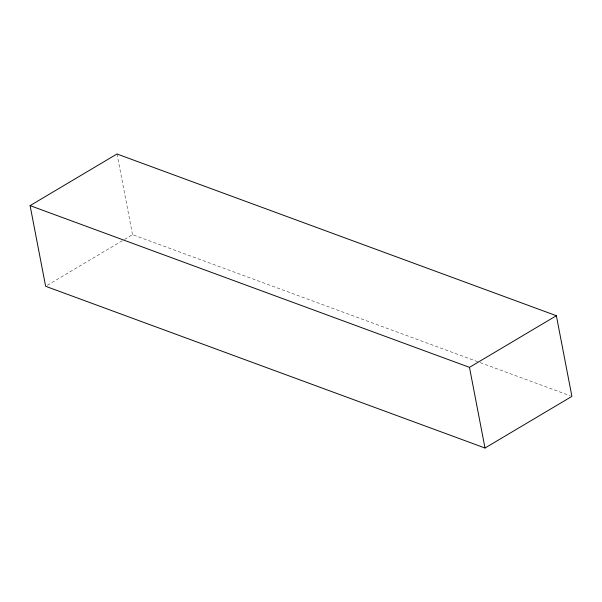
<?xml version="1.0" encoding="UTF-8"?>
<svg xmlns="http://www.w3.org/2000/svg" width="602" height="602" viewBox="0 0 602 602"><rect width="100%" height="100%" fill="white"/><g stroke="black" fill="none" stroke-linecap="round" stroke-linejoin="round"><path stroke-width="0.45" stroke-dasharray="3.01 2.26" d="M47.242 285.333L123.673 239.905M124.479 239.43L132.523 234.645L479.26 362.276M480.14 362.6L570.139 395.732M116.991 153.984L132.523 234.645"/><path stroke-width="0.9" d="M30.1 205.621L116.991 153.984L556.368 315.711L571.9 396.379L485.009 448.016L45.632 286.289L30.1 205.621L469.477 367.355L556.368 315.711M469.477 367.355L485.009 448.016"/></g></svg>
